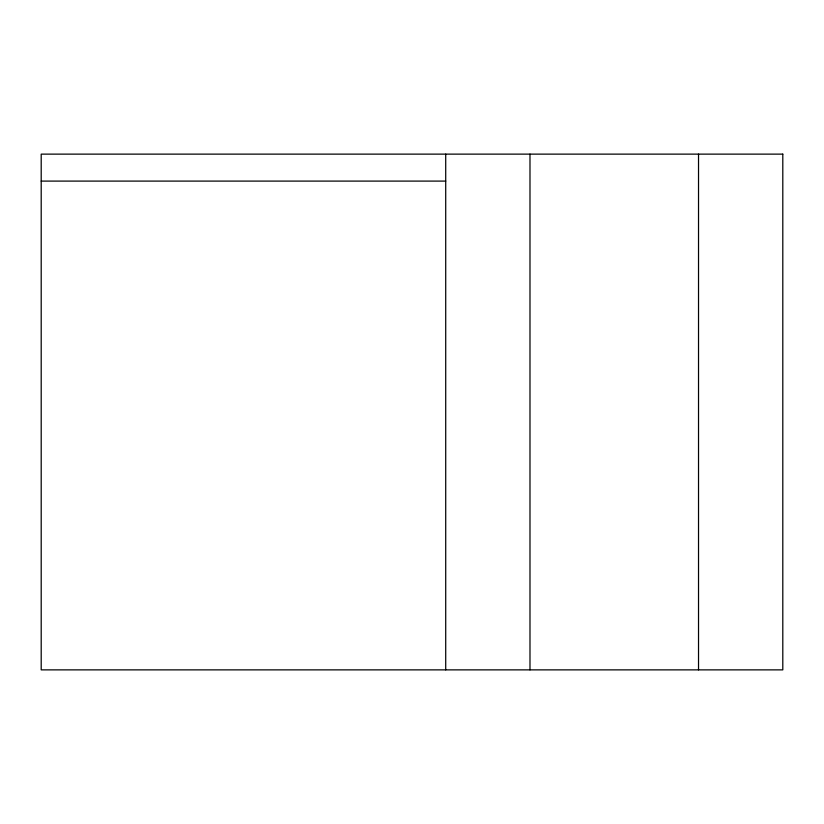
<?xml version="1.0" encoding="UTF-8"?>
<svg xmlns="http://www.w3.org/2000/svg" width="824" height="824" viewBox="0 0 824 824"><rect width="100%" height="100%" fill="white"/><g stroke="black" fill="none" stroke-linecap="round" stroke-linejoin="round"><path stroke-width="1.24" d="M41.2 181.095L445.712 181.095M698.525 154.129L698.525 669.871M529.986 154.129L529.986 669.871M445.712 154.129L445.712 669.871M782.8 154.129L41.2 154.129L41.2 669.871L782.8 669.871L782.8 154.129"/></g></svg>
